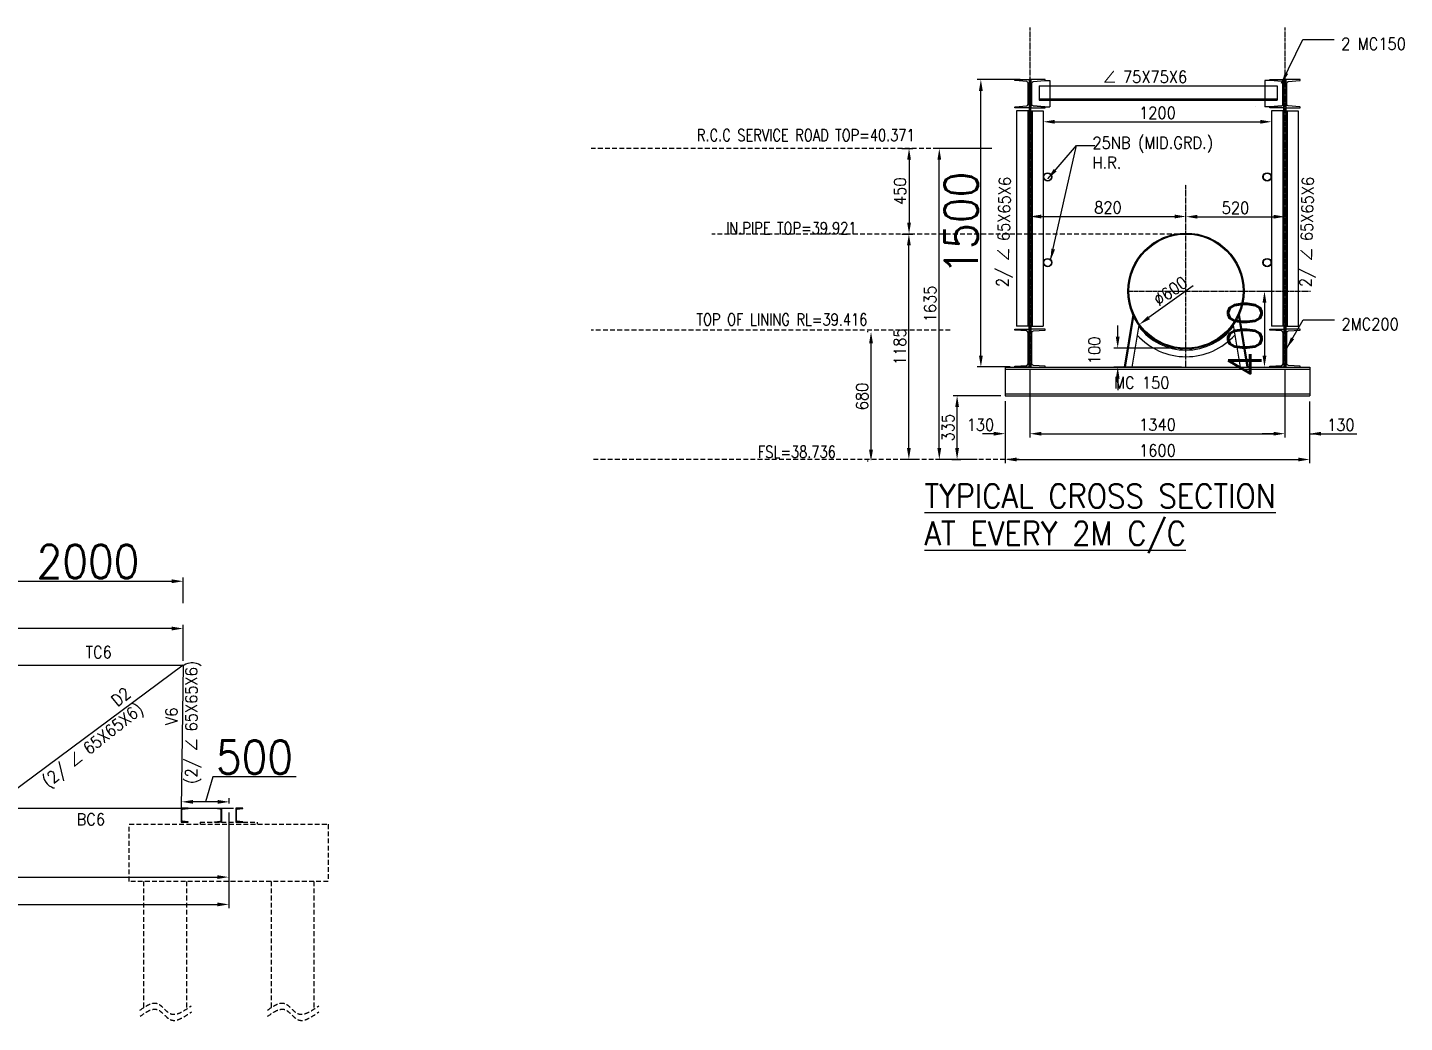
# Model space of a CAD drawing. Header units: millimetres. Extents: x 0 to 1124626, y -157535 to 82123.
# Drawn here: x 169482 to 183955, y 45463 to 55922 of the extents above; entities that cross this region are included whole.
import ezdxf

# ---------------------------------------------------------------- set-up
doc = ezdxf.new("R2010")
doc.units = ezdxf.units.MM
doc.header["$MEASUREMENT"] = 0
doc.linetypes.add('CENTER', pattern=[2, 1.25, -0.25, 0.25, -0.25])
doc.linetypes.add('HIDDEN', pattern=[0.375, 0.25, -0.125])
for name, color, linetype, lineweight in [('CN', 253, 'Continuous', 15), ('Dim', 6, 'Continuous', 13), ('HIDE', 251, 'HIDDEN', 13), ('PLATE', 190, 'Continuous', 20), ('STR', 112, 'Continuous', 18), ('STR. STEEL', 25, 'Continuous', 18), ('Text', 7, 'Continuous', 15), ('TITLE TEXT', 50, 'Continuous', 18)]:
    doc.layers.add(name, color=color, linetype=linetype, lineweight=lineweight)
doc.styles.add('style1', font='romans.shx', dxfattribs={"width": 0.9, "height": 300})
doc.dimstyles.new('2.0 DIM-1', dxfattribs={"dimscale": 40, "dimtxt": 125, "dimasz": 3, "dimexe": 1, "dimexo": 1.2, "dimgap": 0.8, "dimtad": 1, "dimdec": 0, "dimlfac": 0.5, "dimzin": 1, "dimdsep": 46, "dimtxsty": 'style1', "dimcen": 2, "dimclrd": 8, "dimclre": 8, "dimclrt": 7, "dimadec": 0, "dimazin": 0, "dimtfac": 1, "dimtdec": 0, "dimtofl": 0, "dimtmove": 1, "dimatfit": 3, "dimfxl": 1, "dimtolj": 1, "dimtzin": 0, "dimlwd": 9, "dimlwe": 9, "dimarcsym": 1})
doc.dimstyles.new('Copy of DIM-1', dxfattribs={"dimscale": 40, "dimtxt": 125, "dimasz": 3, "dimexe": 1, "dimexo": 1.2, "dimgap": 0.8, "dimtad": 1, "dimdec": 0, "dimzin": 1, "dimdsep": 46, "dimtxsty": 'style1', "dimcen": 2, "dimclrd": 8, "dimclre": 8, "dimclrt": 7, "dimadec": 0, "dimazin": 0, "dimtfac": 1, "dimtdec": 0, "dimtofl": 0, "dimtmove": 1, "dimatfit": 3, "dimfxl": 1, "dimtolj": 1, "dimtzin": 0, "dimlwd": 9, "dimlwe": 9, "dimarcsym": 1})

# ---------------------------------------------------------------- blocks, each defined once
blk = doc.blocks.new('*D164')
at = {"layer": 'DEFPOINTS', "color": 0, "ltscale": 20, "transparency": 16777216}
for p in [(149118, 49604), (149118, 49245), (171117, 49217)]:
    blk.add_point(p, dxfattribs=at)
at = {"layer": 'Dim', "color": 8, "lineweight": 9, "ltscale": 20, "transparency": 16777216}
for p, q in [((149118, 49293), (149118, 49644)), ((170997, 49604), (149238, 49604)), ((171117, 49265), (171117, 49644))]:
    blk.add_line(p, q, dxfattribs=at)
at = {"layer": 'Dim', "color": 8, "ltscale": 20, "transparency": 16777216}
for points in [[(149238, 49624), (149238, 49584), (149118, 49604)], [(170997, 49584), (170997, 49624), (171117, 49604)]]:
    blk.add_solid(points, dxfattribs=at)
at = {"layer": 'Dim', "color": 7, "ltscale": 20, "transparency": 16777216, "insert": (160117, 49902), "char_height": 350, "attachment_point": 5, "style": 'style1'}
blk.add_mtext('\\A1;2/ ISMC 150', dxfattribs=at)
blk = doc.blocks.new('*D165')
at = {"layer": 'DEFPOINTS', "color": 0, "ltscale": 20, "transparency": 16777216}
for p in [(148597, 47717), (171597, 47717), (171597, 46991)]:
    blk.add_point(p, dxfattribs=at)
at = {"layer": 'Dim', "color": 8, "lineweight": 9, "ltscale": 20, "transparency": 16777216}
for p, q in [((148597, 47669), (148597, 46951)), ((171597, 47669), (171597, 46951)), ((148717, 46991), (171477, 46991))]:
    blk.add_line(p, q, dxfattribs=at)
at = {"layer": 'Dim', "color": 8, "ltscale": 20, "transparency": 16777216}
for points in [[(148717, 47011), (148717, 46971), (148597, 46991)], [(171477, 46971), (171477, 47011), (171597, 46991)]]:
    blk.add_solid(points, dxfattribs=at)
at = {"layer": 'Dim', "color": 7, "ltscale": 20, "transparency": 16777216, "insert": (160097, 47289), "char_height": 350, "attachment_point": 5, "style": 'style1'}
blk.add_mtext('\\A1;2/ ISMC 200', dxfattribs=at)
blk = doc.blocks.new('*D175')
at = {"layer": 'DEFPOINTS', "color": 0, "ltscale": 20, "transparency": 16777216}
for p in [(171597, 47076), (148597, 46951), (171597, 46704)]:
    blk.add_point(p, dxfattribs=at)
at = {"layer": 'Dim', "color": 8, "lineweight": 9, "ltscale": 20, "transparency": 16777216}
for p, q in [((148597, 46903), (148597, 46664)), ((171597, 47028), (171597, 46664)), ((148717, 46704), (171477, 46704))]:
    blk.add_line(p, q, dxfattribs=at)
at = {"layer": 'Dim', "color": 8, "ltscale": 20, "transparency": 16777216}
for points in [[(148717, 46724), (148717, 46684), (148597, 46704)], [(171477, 46684), (171477, 46724), (171597, 46704)]]:
    blk.add_solid(points, dxfattribs=at)
at = {"layer": 'Dim', "color": 7, "ltscale": 20, "transparency": 16777216, "insert": (160097, 46911), "char_height": 350, "attachment_point": 5, "style": 'style1'}
blk.add_mtext('\\A1;23000', dxfattribs=at)
blk = doc.blocks.new('*D176')
at = {"layer": 'DEFPOINTS', "color": 0, "ltscale": 20, "transparency": 16777216}
for p in [(171117, 50101), (169117, 49821), (171117, 49821)]:
    blk.add_point(p, dxfattribs=at)
at = {"layer": 'Dim', "color": 8, "lineweight": 9, "ltscale": 20, "transparency": 16777216}
for p, q in [((169117, 49869), (169117, 50141)), ((169237, 50101), (170997, 50101)), ((171117, 49869), (171117, 50141))]:
    blk.add_line(p, q, dxfattribs=at)
at = {"layer": 'Dim', "color": 8, "ltscale": 20, "transparency": 16777216}
for points in [[(169237, 50121), (169237, 50081), (169117, 50101)], [(170997, 50081), (170997, 50121), (171117, 50101)]]:
    blk.add_solid(points, dxfattribs=at)
at = {"layer": 'Dim', "color": 7, "ltscale": 20, "transparency": 16777216, "insert": (170117, 50308), "char_height": 350, "attachment_point": 5, "style": 'style1'}
blk.add_mtext('\\A1;2000', dxfattribs=at)
blk = doc.blocks.new('*D178')
at = {"layer": 'DEFPOINTS', "color": 0, "ltscale": 20, "transparency": 16777216}
for p in [(171102, 47782), (171102, 47717), (171602, 47717)]:
    blk.add_point(p, dxfattribs=at)
at = {"layer": 'Dim', "color": 8, "lineweight": 9, "ltscale": 20, "transparency": 16777216}
for p, q in [((171431, 48045), (171352, 47782)), ((172305, 48045), (171431, 48045)), ((171102, 47765), (171102, 47822)), ((171482, 47782), (171222, 47782)), ((171602, 47765), (171602, 47822))]:
    blk.add_line(p, q, dxfattribs=at)
at = {"layer": 'Dim', "color": 8, "ltscale": 20, "transparency": 16777216}
for points in [[(171222, 47802), (171222, 47762), (171102, 47782)], [(171482, 47762), (171482, 47802), (171602, 47782)]]:
    blk.add_solid(points, dxfattribs=at)
at = {"layer": 'Dim', "color": 7, "ltscale": 20, "transparency": 16777216, "insert": (171868, 48252), "char_height": 350, "attachment_point": 5, "style": 'style1'}
blk.add_mtext('\\A1;500', dxfattribs=at)
blk = doc.blocks.new('*D301')
at = {"layer": 'DEFPOINTS', "color": 0, "ltscale": 20, "transparency": 16777216}
for p in [(182358, 53151), (182357, 52351), (182484, 52351)]:
    blk.add_point(p, dxfattribs=at)
at = {"layer": 'Dim', "color": 8, "lineweight": 9, "ltscale": 20, "transparency": 16777216}
for p, q in [((182406, 53151), (182524, 53151)), ((182484, 53031), (182484, 52471)), ((182405, 52351), (182524, 52351))]:
    blk.add_line(p, q, dxfattribs=at)
at = {"layer": 'Dim', "color": 8, "ltscale": 20, "transparency": 16777216}
for points in [[(182504, 53031), (182464, 53031), (182484, 53151)], [(182464, 52471), (182504, 52471), (182484, 52351)]]:
    blk.add_solid(points, dxfattribs=at)
at = {"layer": 'Dim', "color": 7, "ltscale": 20, "transparency": 16777216, "insert": (182277, 52651), "char_height": 350, "attachment_point": 5, "rotation": 90, "style": 'style1'}
blk.add_mtext('\\A1;400', dxfattribs=at)
blk = doc.blocks.new('*D302')
at = {"layer": 'DEFPOINTS', "color": 0, "ltscale": 20, "transparency": 16777216}
for p in [(179503, 55375), (179963, 55375), (179859, 52354)]:
    blk.add_point(p, dxfattribs=at)
at = {"layer": 'Dim', "color": 8, "lineweight": 9, "ltscale": 20, "transparency": 16777216}
for p, q in [((179915, 55375), (179463, 55375)), ((179503, 52474), (179503, 55255)), ((179811, 52354), (179463, 52354))]:
    blk.add_line(p, q, dxfattribs=at)
at = {"layer": 'Dim', "color": 8, "ltscale": 20, "transparency": 16777216}
for points in [[(179523, 55255), (179483, 55255), (179503, 55375)], [(179483, 52474), (179523, 52474), (179503, 52354)]]:
    blk.add_solid(points, dxfattribs=at)
at = {"layer": 'Dim', "color": 7, "ltscale": 20, "transparency": 16777216, "insert": (179296, 53865), "char_height": 350, "attachment_point": 5, "rotation": 90, "style": 'style1'}
blk.add_mtext('\\A1;1500', dxfattribs=at)
blk = doc.blocks.new('*D303')
at = {"layer": 'DEFPOINTS', "color": 0, "ltscale": 20, "transparency": 16777216}
for p in [(180019, 52374), (182699, 52374), (182699, 51652)]:
    blk.add_point(p, dxfattribs=at)
at = {"layer": 'Dim', "color": 8, "lineweight": 9, "ltscale": 20, "transparency": 16777216}
for p, q in [((180019, 52326), (180019, 51612)), ((182699, 52326), (182699, 51612)), ((180139, 51652), (182579, 51652))]:
    blk.add_line(p, q, dxfattribs=at)
at = {"layer": 'Dim', "color": 8, "ltscale": 20, "transparency": 16777216}
for points in [[(180139, 51672), (180139, 51632), (180019, 51652)], [(182579, 51632), (182579, 51672), (182699, 51652)]]:
    blk.add_solid(points, dxfattribs=at)
at = {"layer": 'Dim', "color": 7, "ltscale": 20, "transparency": 16777216, "insert": (181359, 51747), "char_height": 125, "attachment_point": 5, "style": 'style1'}
blk.add_mtext('\\A1;1340', dxfattribs=at)
blk = doc.blocks.new('*D304')
at = {"layer": 'DEFPOINTS', "color": 0, "ltscale": 20, "transparency": 16777216}
for p in [(180159, 55046), (182559, 55046), (182559, 54931)]:
    blk.add_point(p, dxfattribs=at)
at = {"layer": 'Dim', "color": 8, "lineweight": 9, "ltscale": 20, "transparency": 16777216}
for p, q in [((180159, 54998), (180159, 54891)), ((180279, 54931), (182439, 54931)), ((182559, 54998), (182559, 54891))]:
    blk.add_line(p, q, dxfattribs=at)
at = {"layer": 'Dim', "color": 8, "ltscale": 20, "transparency": 16777216}
for points in [[(180279, 54951), (180279, 54911), (180159, 54931)], [(182439, 54911), (182439, 54951), (182559, 54931)]]:
    blk.add_solid(points, dxfattribs=at)
at = {"layer": 'Dim', "color": 7, "ltscale": 20, "transparency": 16777216, "insert": (181359, 55026), "char_height": 125, "attachment_point": 5, "style": 'style1'}
blk.add_mtext('\\A1;1200', dxfattribs=at)
blk = doc.blocks.new('*D305')
at = {"layer": 'DEFPOINTS', "color": 0, "ltscale": 20, "transparency": 16777216}
for p in [(182147, 53500), (181171, 52802)]:
    blk.add_point(p, dxfattribs=at)
at = {"layer": 'Dim', "color": 8, "lineweight": 9, "ltscale": 20, "transparency": 16777216}
blk.add_line((181736, 53206), (181269, 52872), dxfattribs=at)
at = {"layer": 'Dim', "color": 8, "ltscale": 20, "transparency": 16777216}
blk.add_solid([(181257, 52888), (181280, 52856), (181171, 52802)], dxfattribs=at)
at = {"layer": 'Dim', "color": 7, "ltscale": 20, "transparency": 16777216, "insert": (181496, 53151), "char_height": 125, "attachment_point": 5, "rotation": 35.5557, "style": 'style1'}
blk.add_mtext('\\A1;∅600', dxfattribs=at)
blk = doc.blocks.new('*D306')
at = {"layer": 'DEFPOINTS', "color": 0, "ltscale": 20, "transparency": 16777216}
for p in [(178746, 53751), (178840, 53751), (178885, 51381)]:
    blk.add_point(p, dxfattribs=at)
at = {"layer": 'Dim', "color": 8, "lineweight": 9, "ltscale": 20, "transparency": 16777216}
for p, q in [((178792, 53751), (178706, 53751)), ((178746, 51501), (178746, 53631)), ((178837, 51381), (178706, 51381))]:
    blk.add_line(p, q, dxfattribs=at)
at = {"layer": 'Dim', "color": 8, "ltscale": 20, "transparency": 16777216}
for points in [[(178766, 53631), (178726, 53631), (178746, 53751)], [(178726, 51501), (178766, 51501), (178746, 51381)]]:
    blk.add_solid(points, dxfattribs=at)
at = {"layer": 'Dim', "color": 7, "ltscale": 20, "transparency": 16777216, "insert": (178652, 52566), "char_height": 125, "attachment_point": 5, "rotation": 90, "style": 'style1'}
blk.add_mtext('\\A1;1185', dxfattribs=at)
blk = doc.blocks.new('*D307')
at = {"layer": 'DEFPOINTS', "color": 0, "ltscale": 20, "transparency": 16777216}
for p in [(181659, 52551), (180941, 52351), (181659, 52351)]:
    blk.add_point(p, dxfattribs=at)
at = {"layer": 'Dim', "color": 8, "lineweight": 9, "ltscale": 20, "transparency": 16777216}
for p, q in [((180941, 52671), (180941, 52791)), ((181611, 52551), (180901, 52551)), ((181611, 52351), (180901, 52351)), ((180941, 52231), (180941, 52111))]:
    blk.add_line(p, q, dxfattribs=at)
at = {"layer": 'Dim', "color": 8, "ltscale": 20, "transparency": 16777216}
for points in [[(180921, 52671), (180961, 52671), (180941, 52551)], [(180961, 52231), (180921, 52231), (180941, 52351)]]:
    blk.add_solid(points, dxfattribs=at)
at = {"layer": 'Dim', "color": 7, "ltscale": 20, "transparency": 16777216, "insert": (180696, 52528), "char_height": 125, "attachment_point": 5, "rotation": 90, "style": 'style1'}
blk.add_mtext('\\A1;100', dxfattribs=at)
blk = doc.blocks.new('*D308')
at = {"layer": 'DEFPOINTS', "color": 0, "ltscale": 20, "transparency": 16777216}
for p in [(178348, 52723), (178365, 52723), (178365, 51363)]:
    blk.add_point(p, dxfattribs=at)
at = {"layer": 'Dim', "color": 8, "lineweight": 9, "ltscale": 20, "transparency": 16777216}
for p, q in [((178317, 52723), (178308, 52723)), ((178348, 51483), (178348, 52603)), ((178317, 51363), (178308, 51363))]:
    blk.add_line(p, q, dxfattribs=at)
at = {"layer": 'Dim', "color": 8, "ltscale": 20, "transparency": 16777216}
for points in [[(178368, 52603), (178328, 52603), (178348, 52723)], [(178328, 51483), (178368, 51483), (178348, 51363)]]:
    blk.add_solid(points, dxfattribs=at)
at = {"layer": 'Dim', "color": 7, "ltscale": 20, "transparency": 16777216, "insert": (178254, 52043), "char_height": 125, "attachment_point": 5, "rotation": 90, "style": 'style1'}
blk.add_mtext('\\A1;680', dxfattribs=at)
blk = doc.blocks.new('*D309')
at = {"layer": 'DEFPOINTS', "color": 0, "ltscale": 20, "transparency": 16777216}
for p in [(182699, 52042), (182959, 52038), (182959, 51652)]:
    blk.add_point(p, dxfattribs=at)
at = {"layer": 'Dim', "color": 8, "lineweight": 9, "ltscale": 20, "transparency": 16777216}
for p, q in [((182699, 51994), (182699, 51612)), ((182959, 51990), (182959, 51612)), ((182579, 51652), (182459, 51652)), ((182959, 51652), (183455, 51652)), ((183079, 51652), (183199, 51652))]:
    blk.add_line(p, q, dxfattribs=at)
at = {"layer": 'Dim', "color": 8, "ltscale": 20, "transparency": 16777216}
for points in [[(182579, 51632), (182579, 51672), (182699, 51652)], [(183079, 51672), (183079, 51632), (182959, 51652)]]:
    blk.add_solid(points, dxfattribs=at)
at = {"layer": 'Dim', "color": 7, "ltscale": 20, "transparency": 16777216, "insert": (183287, 51746), "char_height": 125, "attachment_point": 5, "style": 'style1'}
blk.add_mtext('\\A1;130', dxfattribs=at)
blk = doc.blocks.new('*D310')
at = {"layer": 'DEFPOINTS', "color": 0, "ltscale": 20, "transparency": 16777216}
for p in [(179759, 52042), (180019, 52042), (179759, 51652)]:
    blk.add_point(p, dxfattribs=at)
at = {"layer": 'Dim', "color": 8, "lineweight": 9, "ltscale": 20, "transparency": 16777216}
for p, q in [((179759, 51994), (179759, 51612)), ((180019, 51994), (180019, 51612)), ((179639, 51652), (179519, 51652)), ((180139, 51652), (180259, 51652))]:
    blk.add_line(p, q, dxfattribs=at)
at = {"layer": 'Dim', "color": 8, "ltscale": 20, "transparency": 16777216}
for points in [[(179639, 51632), (179639, 51672), (179759, 51652)], [(180139, 51672), (180139, 51632), (180019, 51652)]]:
    blk.add_solid(points, dxfattribs=at)
at = {"layer": 'Dim', "color": 7, "ltscale": 20, "transparency": 16777216, "insert": (179498, 51746), "char_height": 125, "attachment_point": 5, "style": 'style1'}
blk.add_mtext('\\A1;130', dxfattribs=at)
blk = doc.blocks.new('*D311')
at = {"layer": 'DEFPOINTS', "color": 0, "ltscale": 20, "transparency": 16777216}
for p in [(180019, 53937), (181659, 53937), (181659, 53935)]:
    blk.add_point(p, dxfattribs=at)
at = {"layer": 'Dim', "color": 8, "lineweight": 9, "ltscale": 20, "transparency": 16777216}
for p, q in [((180019, 53889), (180019, 53895)), ((180139, 53935), (181539, 53935)), ((181659, 53889), (181659, 53895))]:
    blk.add_line(p, q, dxfattribs=at)
at = {"layer": 'Dim', "color": 8, "ltscale": 20, "transparency": 16777216}
for points in [[(180139, 53955), (180139, 53915), (180019, 53935)], [(181539, 53915), (181539, 53955), (181659, 53935)]]:
    blk.add_solid(points, dxfattribs=at)
at = {"layer": 'Dim', "color": 7, "ltscale": 20, "transparency": 16777216, "insert": (180839, 54030), "char_height": 125, "attachment_point": 5, "style": 'style1'}
blk.add_mtext('\\A1;820', dxfattribs=at)
blk = doc.blocks.new('*D312')
at = {"layer": 'DEFPOINTS', "color": 0, "ltscale": 20, "transparency": 16777216}
for p in [(181659, 53889), (182699, 53933), (182699, 53889)]:
    blk.add_point(p, dxfattribs=at)
at = {"layer": 'Dim', "color": 8, "lineweight": 9, "ltscale": 20, "transparency": 16777216}
for p, q in [((181659, 53937), (181659, 53973)), ((181779, 53933), (182579, 53933)), ((182699, 53937), (182699, 53973))]:
    blk.add_line(p, q, dxfattribs=at)
at = {"layer": 'Dim', "color": 8, "ltscale": 20, "transparency": 16777216}
for points in [[(181779, 53953), (181779, 53913), (181659, 53933)], [(182579, 53913), (182579, 53953), (182699, 53933)]]:
    blk.add_solid(points, dxfattribs=at)
at = {"layer": 'Dim', "color": 7, "ltscale": 20, "transparency": 16777216, "insert": (182179, 54027), "char_height": 125, "attachment_point": 5, "style": 'style1'}
blk.add_mtext('\\A1;520', dxfattribs=at)
blk = doc.blocks.new('*D313')
at = {"layer": 'DEFPOINTS', "color": 0, "ltscale": 20, "transparency": 16777216}
for p in [(179066, 54651), (179666, 54651), (179511, 51381)]:
    blk.add_point(p, dxfattribs=at)
at = {"layer": 'Dim', "color": 8, "lineweight": 9, "ltscale": 20, "transparency": 16777216}
for p, q in [((179618, 54651), (179026, 54651)), ((179066, 51501), (179066, 54531)), ((179463, 51381), (179026, 51381))]:
    blk.add_line(p, q, dxfattribs=at)
at = {"layer": 'Dim', "color": 8, "ltscale": 20, "transparency": 16777216}
for points in [[(179086, 54531), (179046, 54531), (179066, 54651)], [(179046, 51501), (179086, 51501), (179066, 51381)]]:
    blk.add_solid(points, dxfattribs=at)
at = {"layer": 'Dim', "color": 7, "ltscale": 20, "transparency": 16777216, "insert": (178971, 53016), "char_height": 125, "attachment_point": 5, "rotation": 90, "style": 'style1'}
blk.add_mtext('\\A1;1635', dxfattribs=at)
blk = doc.blocks.new('*D314')
at = {"layer": 'DEFPOINTS', "color": 0, "ltscale": 20, "transparency": 16777216}
for p in [(179759, 51842), (182959, 51842), (182959, 51381)]:
    blk.add_point(p, dxfattribs=at)
at = {"layer": 'Dim', "color": 8, "lineweight": 9, "ltscale": 20, "transparency": 16777216}
for p, q in [((179759, 51794), (179759, 51341)), ((182959, 51794), (182959, 51341)), ((179879, 51381), (182839, 51381))]:
    blk.add_line(p, q, dxfattribs=at)
at = {"layer": 'Dim', "color": 8, "ltscale": 20, "transparency": 16777216}
for points in [[(179879, 51401), (179879, 51361), (179759, 51381)], [(182839, 51361), (182839, 51401), (182959, 51381)]]:
    blk.add_solid(points, dxfattribs=at)
at = {"layer": 'Dim', "color": 7, "ltscale": 20, "transparency": 16777216, "insert": (181359, 51475), "char_height": 125, "attachment_point": 5, "style": 'style1'}
blk.add_mtext('\\A1;1600', dxfattribs=at)
blk = doc.blocks.new('*D315')
at = {"layer": 'DEFPOINTS', "color": 0, "ltscale": 20, "transparency": 16777216}
for p in [(178623, 54651), (178623, 53751), (178748, 53751)]:
    blk.add_point(p, dxfattribs=at)
at = {"layer": 'Dim', "color": 8, "lineweight": 9, "ltscale": 20, "transparency": 16777216}
for p, q in [((178671, 54651), (178788, 54651)), ((178748, 54531), (178748, 53871)), ((178671, 53751), (178788, 53751))]:
    blk.add_line(p, q, dxfattribs=at)
at = {"layer": 'Dim', "color": 8, "ltscale": 20, "transparency": 16777216}
for points in [[(178768, 54531), (178728, 54531), (178748, 54651)], [(178728, 53871), (178768, 53871), (178748, 53751)]]:
    blk.add_solid(points, dxfattribs=at)
at = {"layer": 'Dim', "color": 7, "ltscale": 20, "transparency": 16777216, "insert": (178653, 54201), "char_height": 125, "attachment_point": 5, "rotation": 90, "style": 'style1'}
blk.add_mtext('\\A1;450', dxfattribs=at)
blk = doc.blocks.new('*D316')
at = {"layer": 'DEFPOINTS', "color": 0, "ltscale": 20, "transparency": 16777216}
for p in [(179253, 52051), (179759, 52051), (179150, 51381)]:
    blk.add_point(p, dxfattribs=at)
at = {"layer": 'Dim', "color": 8, "lineweight": 9, "ltscale": 20, "transparency": 16777216}
for p, q in [((179711, 52051), (179213, 52051)), ((179253, 51501), (179253, 51931)), ((179198, 51381), (179293, 51381))]:
    blk.add_line(p, q, dxfattribs=at)
at = {"layer": 'Dim', "color": 8, "ltscale": 20, "transparency": 16777216}
for points in [[(179273, 51931), (179233, 51931), (179253, 52051)], [(179233, 51501), (179273, 51501), (179253, 51381)]]:
    blk.add_solid(points, dxfattribs=at)
at = {"layer": 'Dim', "color": 7, "ltscale": 20, "transparency": 16777216, "insert": (179158, 51716), "char_height": 125, "attachment_point": 5, "rotation": 90, "style": 'style1'}
blk.add_mtext('\\A1;335', dxfattribs=at)

msp = doc.modelspace()

# ---------------------------------------------------------------- linework, layer by layer
at = {"layer": 'CN', "linetype": 'CENTER', "ltscale": 20}
for p, q in [((180019.061, 55921.6343), (180019.061, 52350.9407)), ((182699.061, 55921.6343), (182699.061, 52350.9407)), ((181659.061, 52350.9407), (181659.061, 54272.3788)), ((181039.061, 53150.9407), (182967.6779, 53150.9407))]:
    msp.add_line(p, q, dxfattribs=at)
at = {"layer": 'CN', "linetype": 'Continuous', "ltscale": 5}
msp.add_line((149117.2254, 49217.2755), (171117.2254, 49217.2755), dxfattribs=at)
at = {"layer": 'CN', "ltscale": 20}
for p, q in [((171117.2254, 49217.2755), (169096.5285, 47716.9185)), ((171117.2254, 49217.2755), (171096.5285, 47716.9185)), ((153096.5285, 47716.9185), (171596.5285, 47716.9185))]:
    msp.add_line(p, q, dxfattribs=at)
at = {"layer": 'Dim', "linetype": 'HIDDEN', "ltscale": 200}
for p, q in [((179502.5699, 54650.9407), (175407.8773, 54650.9407)), ((181659.061, 53750.9407), (176675.9029, 53750.9407)), ((179181.2787, 52740.9407), (175407.8773, 52740.9407)), ((179906.1094, 51380.9407), (175407.8773, 51380.9407))]:
    msp.add_line(p, q, dxfattribs=at)
at = {"layer": 'Dim', "ltscale": 20}
for p, q in [((181101.249, 52904.0687), (181009.061, 52350.9407)), ((181108.6913, 52887.8948), (181019.1989, 52350.9407)), ((182209.4307, 52887.8948), (182298.923, 52350.9407)), ((182216.873, 52904.0687), (182309.061, 52350.9407)), ((181064.8146, 52685.4627), (181009.061, 52350.9407)), ((181164.0806, 52794.4376), (181090.1645, 52350.9407)), ((182154.0413, 52794.4376), (182227.9575, 52350.9407)), ((182253.3073, 52685.4627), (182309.061, 52350.9407)), ((171546.5285, 47716.9185), (171646.5285, 47716.9185))]:
    msp.add_line(p, q, dxfattribs=at)
for points in [[(180009.061, 55075.9407), (179859.061, 55075.9407), (179859.061, 55081.7441, -0.383864035), (179863.3593, 55086.5178), (179985.0289, 55097.2037, 0.383864035), (179998.461, 55112.1215), (179998.461, 55338.7599, 0.383864035), (179985.0289, 55353.6778), (179863.3593, 55364.3637, -0.383864035), (179859.061, 55369.1374), (179859.061, 55374.9407), (180009.061, 55374.9407)], [(180029.061, 55075.9407), (180179.061, 55075.9407), (180179.061, 55081.7441, 0.383864035), (180174.7627, 55086.5178), (180053.0931, 55097.2037, -0.383864035), (180039.661, 55112.1215), (180039.661, 55338.7599, -0.383864035), (180053.0931, 55353.6778), (180174.7627, 55364.3637, 0.383864035), (180179.061, 55369.1374), (180179.061, 55374.9407), (180029.061, 55374.9407)], [(182689.061, 55075.9407), (182539.061, 55075.9407), (182539.061, 55081.7441, -0.383864035), (182543.3593, 55086.5178), (182665.0289, 55097.2037, 0.383864035), (182678.461, 55112.1215), (182678.461, 55338.7599, 0.383864035), (182665.0289, 55353.6778), (182543.3593, 55364.3637, -0.383864035), (182539.061, 55369.1374), (182539.061, 55374.9407), (182689.061, 55374.9407)], [(182709.061, 55075.9407), (182859.061, 55075.9407), (182859.061, 55081.7441, 0.383864035), (182854.7627, 55086.5178), (182733.0931, 55097.2037, -0.383864035), (182719.661, 55112.1215), (182719.661, 55338.7599, -0.383864035), (182733.0931, 55353.6778), (182854.7627, 55364.3637, 0.383864035), (182859.061, 55369.1374), (182859.061, 55374.9407), (182709.061, 55374.9407)], [(180009.061, 52350.9407), (179859.061, 52350.9407), (179859.061, 52357.2891, -0.383864035), (179863.3593, 52362.0628), (179982.9425, 52369.3763, 0.383864035), (179999.061, 52387.2777), (179999.061, 52714.6037, 0.383864035), (179982.9425, 52732.5051), (179863.3593, 52739.8186, -0.383864035), (179859.061, 52744.5923), (179859.061, 52750.9407), (180009.061, 52750.9407)], [(180029.061, 52350.9407), (180179.061, 52350.9407), (180179.061, 52357.2891, 0.383864035), (180174.7627, 52362.0628), (180055.1795, 52369.3763, -0.383864035), (180039.061, 52387.2777), (180039.061, 52714.6037, -0.383864035), (180055.1795, 52732.5051), (180174.7627, 52739.8186, 0.383864035), (180179.061, 52744.5923), (180179.061, 52750.9407), (180029.061, 52750.9407)], [(182689.061, 52350.9407), (182539.061, 52350.9407), (182539.061, 52357.2891, -0.383864035), (182543.3593, 52362.0628), (182662.9425, 52369.3763, 0.383864035), (182679.061, 52387.2777), (182679.061, 52714.6037, 0.383864035), (182662.9425, 52732.5051), (182543.3593, 52739.8186, -0.383864035), (182539.061, 52744.5923), (182539.061, 52750.9407), (182689.061, 52750.9407)], [(182709.061, 52350.9407), (182859.061, 52350.9407), (182859.061, 52357.2891, 0.383864035), (182854.7627, 52362.0628), (182735.1795, 52369.3763, -0.383864035), (182719.061, 52387.2777), (182719.061, 52714.6037, -0.383864035), (182735.1795, 52732.5051), (182854.7627, 52739.8186, 0.383864035), (182859.061, 52744.5923), (182859.061, 52750.9407), (182709.061, 52750.9407)]]:
    msp.add_lwpolyline(points, format="xyb", close=True, dxfattribs=at)
for centre, radius in [((180204.627, 54350.9407), 44), ((180204.627, 54350.9407), 40), ((182512.3049, 54350.9407), 44), ((182512.3049, 54350.9407), 40), ((181659.061, 53150.9407), 610), ((181659.061, 53150.9407), 600), ((180204.627, 53450.9407), 44), ((180204.627, 53450.9407), 40), ((182512.3049, 53450.9407), 44), ((182512.3049, 53450.9407), 40)]:
    msp.add_circle(centre, radius, dxfattribs=at)
for radius, start, end in [(690, 222.02687976, 317.97312024), (620, 216.67258726, 323.32741274)]:
    msp.add_arc((181659.061, 53150.9407), radius, start, end, dxfattribs=at)
at = {"layer": 'HIDE', "linetype": 'HIDDEN', "ltscale": 200}
for p, q in [((171296.5285, 47566.9185), (171896.5285, 47566.9185)), ((171296.5285, 47566.9185), (171296.5285, 47546.1508)), ((171896.5285, 47566.9185), (171896.5285, 47546.1508)), ((170701.5285, 46946.1508), (170701.5285, 45615.4184)), ((171151.5285, 46946.1508), (171151.5285, 45615.4184)), ((172041.5285, 46946.1508), (172041.5285, 45615.4184)), ((172491.5285, 46946.1508), (172491.5285, 45615.4184))]:
    msp.add_line(p, q, dxfattribs=at)
msp.add_lwpolyline([(172641.5285, 47546.1508), (172641.5285, 46946.1508), (170551.5285, 46946.1508), (170551.5285, 47546.1508)], close=True, dxfattribs=at)
for points in [[(170663.4516, 45591.5505), (170845.8745, 45662.2068), (170979.3935, 45557.7213), (171203.3538, 45637.8108)], [(170665.0155, 45527.4914), (170847.4384, 45598.1478), (170980.9574, 45493.6623), (171204.9177, 45573.7517)], [(172003.4516, 45591.5505), (172185.8745, 45662.2068), (172319.3935, 45557.7213), (172543.3538, 45637.8108)], [(172005.0155, 45527.4914), (172187.4384, 45598.1478), (172320.9574, 45493.6623), (172544.9177, 45573.7517)]]:
    msp.add_spline(points, degree=3, dxfattribs=at)
at = {"layer": 'PLATE', "ltscale": 20}
for p, q in [((180053.0931, 55353.6778), (180174.7627, 55364.3637)), ((180174.7627, 55364.3637), (180229.4917, 55364.3637)), ((180229.4917, 55364.3637), (180229.4917, 55086.5178)), ((182543.3593, 55364.3637), (182488.6302, 55364.3637)), ((182488.6302, 55364.3637), (182488.6302, 55086.5178)), ((182665.0289, 55353.6778), (182543.3593, 55364.3637)), ((180053.0931, 55097.2037), (180174.7627, 55086.5178)), ((180174.7627, 55086.5178), (180229.4917, 55086.5178)), ((182389.3713, 55086.5178), (182389.0819, 55086.5178)), ((182543.3593, 55086.5178), (182488.6302, 55086.5178)), ((182665.0289, 55097.2037), (182543.3593, 55086.5178))]:
    msp.add_line(p, q, dxfattribs=at)
for points in [[(180009.061, 54845.9407), (180029.061, 54845.9407), (180029.061, 55374.9407), (180009.061, 55374.9407)], [(182709.061, 54870.9407), (182689.061, 54870.9407), (182689.061, 55374.9407), (182709.061, 55374.9407)], [(180009.061, 52980.9407), (180029.061, 52980.9407), (180029.061, 52350.9407), (180009.061, 52350.9407)], [(182709.061, 52980.9407), (182689.061, 52980.9407), (182689.061, 52350.9407), (182709.061, 52350.9407)]]:
    msp.add_lwpolyline(points, close=True, dxfattribs=at)
at = {"layer": 'STR', "ltscale": 20}
for p, q in [((179759.061, 52350.9407), (182959.061, 52350.9407)), ((179759.061, 52350.9407), (179759.061, 52050.9407)), ((179759.061, 52332.1407), (182959.061, 52332.1407)), ((182959.061, 52350.9407), (182959.061, 52050.9407)), ((179759.061, 52069.7407), (182959.061, 52069.7407)), ((179759.061, 52050.9407), (182959.061, 52050.9407))]:
    msp.add_line(p, q, dxfattribs=at)
at = {"layer": 'STR. STEEL', "ltscale": 20}
for p, q in [((180114.8397, 55308.8283), (182615.9085, 55308.8283)), ((180114.8397, 55308.8283), (180114.8397, 55158.8283)), ((182615.9085, 55308.8283), (182615.9085, 55158.8283)), ((180114.8397, 55170.8283), (182615.9085, 55170.8283)), ((180114.8397, 55158.8283), (182615.9085, 55158.8283)), ((180009.061, 55045.9407), (179879.061, 55045.9407)), ((179879.061, 55045.9407), (179879.061, 52780.9407)), ((179997.061, 55045.9407), (179997.061, 52780.9407)), ((180009.061, 55045.9407), (180009.061, 52720.9417)), ((180029.061, 55045.9407), (180029.061, 52720.9417)), ((180029.061, 55045.9407), (180159.061, 55045.9407)), ((180041.061, 55045.9407), (180041.061, 52780.9407)), ((180159.061, 55045.9407), (180159.061, 52780.9407)), ((182559.061, 55045.9407), (182559.061, 52780.9407)), ((182689.061, 55045.9407), (182559.061, 55045.9407)), ((182677.061, 55045.9407), (182677.061, 52780.9407)), ((182689.061, 55045.9407), (182689.061, 52720.9417)), ((182709.061, 55045.9407), (182709.061, 52720.9417)), ((182709.061, 55045.9407), (182839.061, 55045.9407)), ((182721.061, 55045.9407), (182721.061, 52780.9407)), ((182839.061, 55045.9407), (182839.061, 52780.9407)), ((180009.061, 52780.9407), (179879.061, 52780.9407)), ((180029.061, 52780.9407), (180159.061, 52780.9407)), ((182689.061, 52780.9407), (182559.061, 52780.9407)), ((182709.061, 52780.9407), (182839.061, 52780.9407))]:
    msp.add_line(p, q, dxfattribs=at)
for points in [[(171096.5285, 47566.9185), (171171.5285, 47566.9185), (171171.5285, 47570.1156, 0.383864035), (171169.3793, 47572.5025), (171111.1832, 47578.6192, -0.383864035), (171102.2285, 47588.5644), (171102.2285, 47695.2726, -0.383864035), (171111.1832, 47705.2178), (171169.3793, 47711.3344, 0.383864035), (171171.5285, 47713.7213), (171171.5285, 47716.9185), (171096.5285, 47716.9185)], [(171521.5285, 47566.9185), (171446.5285, 47566.9185), (171446.5285, 47570.1156, -0.383864035), (171448.6776, 47572.5025), (171506.8738, 47578.6192, 0.383864035), (171515.8285, 47588.5644), (171515.8285, 47695.2726, 0.383864035), (171506.8738, 47705.2178), (171448.6776, 47711.3344, -0.383864035), (171446.5285, 47713.7213), (171446.5285, 47716.9185), (171521.5285, 47716.9185)], [(171671.5285, 47566.9185), (171746.5285, 47566.9185), (171746.5285, 47570.1156, 0.383864035), (171744.3793, 47572.5025), (171686.1832, 47578.6192, -0.383864035), (171677.2285, 47588.5644), (171677.2285, 47695.2726, -0.383864035), (171686.1832, 47705.2178), (171744.3793, 47711.3344, 0.383864035), (171746.5285, 47713.7213), (171746.5285, 47716.9185), (171671.5285, 47716.9185)]]:
    msp.add_lwpolyline(points, format="xyb", close=True, dxfattribs=at)

# ---------------------------------------------------------------- texts
at = {"layer": 'Text', "ltscale": 20, "style": 'style1', "width": 0.8}
for s, p in [('R.C.C SERVICE ROAD TOP=40.371', (176518.7221, 54727.9008)), ('IN.PIPE TOP=39.921', (176824.2523, 53750.9407)), ('TOP OF LINING RL=39.416', (176513.8678, 52789.5106)), ('FSL=38.736', (177159.6188, 51398.6531))]:
    msp.add_text(s, height=125, dxfattribs=at).set_placement(p)
at = {"layer": 'Text', "ltscale": 20, "char_height": 125, "style": 'style1'}
for s, insert, width, attachment_point in [('2 MC150', (183290.103, 55813.3425), 3613.508763, 1), ('∠ 75X75X6', (180792.2034, 55465.8223), 3613.508763, 1), ('25NB (MID.GRD.)\\PH.R.', (180676.076, 54772.0565), 1873.527558, 1), ('2MC200', (183293.2241, 52866.9759), 3613.508763, 1), ('MC 150', (180901.7903, 52250.8501), 1213.170065, 1), ('TC6', (170367.6691, 49418.1664), 111.984005, 3), ('BC6', (170296.7709, 47660.2593), 111.984005, 3)]:
    msp.add_mtext(s, dxfattribs=dict(at, insert=insert, width=width, attachment_point=attachment_point))
for s, insert, width, attachment_point, rotation in [('2/ ∠ 65X65X6', (179693.4472, 54353.5857), 2626.169683, 3, 88.7021262), ('2/ ∠ 65X65X6', (182879.2924, 54353.5857), 2626.169683, 3, 88.7021262), ('\\pxi10.7408;V6\\P\\pi5.79088;(2/ ∠ 65X65X6)', (171307.729, 47247.569), 2273.07458, 7, 90), ('\\pxi10.5624;D2\\P\\pi5.59088;(2/ ∠ 65X65X6)', (170501.0652, 48995.9702), 2822.717504, 3, 38.66547802)]:
    msp.add_mtext(s, dxfattribs=dict(at, insert=insert, width=width, attachment_point=attachment_point, rotation=rotation))
at = {"layer": 'TITLE TEXT', "color": 1, "ltscale": 20, "char_height": 250, "width": 4706.261719, "attachment_point": 1, "style": 'style1'}
for s, insert in [('{\\LTYPICAL CROSS SECTION}', (178910.5772, 51122.2509)), ('{\\LAT EVERY 2M C/C}', (178910.5772, 50729.2085))]:
    msp.add_mtext(s, dxfattribs=dict(at, insert=insert))

# ---------------------------------------------------------------- dimensions: what is measured, and where the dimension line sits
at = {"layer": 'Dim', "ltscale": 20}
for base, p1, p2, angle, text, picture, middle in [((179502.5699, 55374.9407), (179859.061, 52354.1149), (179962.886, 55374.9407), 90, '1500', '*D302', (179295.5699, 53864.5278)), ((149117.6059, 49603.842), (171117.2254, 49217.2755), (149117.6059, 49244.8597), 180, '2/ ISMC 150', '*D164', (160117.4157, 49901.842))]:
    dim = msp.add_linear_dim(base=base, p1=p1, p2=p2, angle=angle, text=text, dimstyle='Copy of DIM-1', override={"dimtxt": 125}, dxfattribs=at)
    dim.commit()
    dim.dimension.update_dxf_attribs({"geometry": picture, "text_midpoint": middle})
for base, p1, p2, picture, middle in [((182559.061, 54931.2887), (180159.061, 55045.9407), (182559.061, 55045.9407), '*D304', (181359.061, 55025.7887)), ((181659.061, 53935.3594), (180019.061, 53937.4765), (181659.061, 53937.4765), '*D311', (180839.061, 54029.8594)), ((182699.061, 53932.6854), (181659.061, 53889.4765), (182699.061, 53889.4765), '*D312', (182179.061, 54027.1854)), ((182699.061, 51652.1298), (180019.061, 52373.5208), (182699.061, 52373.5208), '*D303', (181359.061, 51746.6298)), ((182959.061, 51380.9407), (179759.061, 51841.55), (182959.061, 51841.55), '*D314', (181359.061, 51475.4407))]:
    dim = msp.add_linear_dim(base=base, p1=p1, p2=p2, dimstyle='2.0 DIM-1', dxfattribs=at)
    dim.commit()
    dim.dimension.update_dxf_attribs({"geometry": picture, "text_midpoint": middle})
for base, p1, p2, picture, middle in [((178747.5751, 53750.9407), (178622.6054, 54650.9407), (178622.6054, 53750.9407), '*D315', (178653.0751, 54200.9407)), ((179065.7533, 54650.9407), (179510.7435, 51380.9407), (179666.0558, 54650.9407), '*D313', (178971.2533, 53015.9407)), ((178746.4087, 53750.9407), (178885.2161, 51380.9407), (178839.9699, 53750.9407), '*D306', (178651.9087, 52565.9407)), ((178348.3539, 52722.5187), (178365.1922, 51362.5187), (178365.1922, 52722.5187), '*D308', (178253.8539, 52042.5187)), ((180940.8335, 52350.9407), (181659.061, 52550.9407), (181659.061, 52350.9407), '*D307', (180695.8335, 52528.0908)), ((179252.6048, 52050.9407), (179149.8725, 51380.9407), (179759.061, 52050.9407), '*D316', (179158.1048, 51715.9407))]:
    dim = msp.add_linear_dim(base=base, p1=p1, p2=p2, angle=90, dimstyle='2.0 DIM-1', dxfattribs=at)
    dim.commit()
    dim.dimension.update_dxf_attribs({"geometry": picture, "text_midpoint": middle})
dim = msp.add_diameter_dim_2p(p1=(182147.1913, 53499.8373), p2=(181170.9307, 52802.0442), dimstyle='2.0 DIM-1', dxfattribs=at)
dim.commit()
dim.dimension.update_dxf_attribs({"geometry": '*D305', "text_midpoint": (181551.2946, 53073.9135), "dimtype": 163})
dim = msp.add_linear_dim(base=(182484.2053, 52350.9407), p1=(182358.0513, 53150.9407), p2=(182356.9471, 52350.9407), angle=90, text='400', dimstyle='Copy of DIM-1', override={"dimtxt": 125}, dxfattribs=at)
dim.commit()
dim.dimension.update_dxf_attribs({"geometry": '*D301', "text_midpoint": (182484.2053, 52650.9407), "dimtype": 160})
dim = msp.add_linear_dim(base=(179759.061, 51651.555), p1=(180019.061, 52041.55), p2=(179759.061, 52041.55), angle=180, dimstyle='2.0 DIM-1', dxfattribs=at)
dim.commit()
dim.dimension.update_dxf_attribs({"geometry": '*D310', "text_midpoint": (179498.4259, 51651.555), "dimtype": 160})
dim = msp.add_linear_dim(base=(182959.061, 51651.555), p1=(182699.061, 52041.55), p2=(182959.061, 52037.5525), dimstyle='2.0 DIM-1', dxfattribs=at)
dim.commit()
dim.dimension.update_dxf_attribs({"geometry": '*D309', "text_midpoint": (183286.5818, 51593.6), "dimtype": 160})
for base, p1, p2, picture, middle in [((171117.2254, 50100.7295), (169117.2254, 49821.2156), (171117.2254, 49821.2156), '*D176', (170117.2254, 50307.7295)), ((171102.2285, 47782.1497), (171602.2285, 47716.9185), (171102.2285, 47716.9185), '*D178', (171463.1285, 48252.1497)), ((171596.5285, 46704.3808), (148596.5285, 46951.2307), (171596.5285, 47075.5841), '*D175', (160096.5285, 46911.3808))]:
    dim = msp.add_linear_dim(base=base, p1=p1, p2=p2, dimstyle='Copy of DIM-1', override={"dimtxt": 125}, dxfattribs=at)
    dim.commit()
    dim.dimension.update_dxf_attribs({"geometry": picture, "text_midpoint": middle})
dim = msp.add_linear_dim(base=(171596.5285, 46991.2307), p1=(148596.5285, 47716.9185), p2=(171596.5285, 47716.9185), text='2/ ISMC 200', dimstyle='Copy of DIM-1', override={"dimtxt": 125}, dxfattribs=at)
dim.commit()
dim.dimension.update_dxf_attribs({"geometry": '*D165', "text_midpoint": (160096.5285, 47289.2307)})

# ---------------------------------------------------------------- leaders
for points in [[(182663.5105, 55335.1644), (182888.3588, 55794.8192), (183217.0442, 55794.8192)], [(180205.5977, 54330.7611), (180507.1373, 54682.3008), (180699.5361, 54682.3008)], [(180236.3495, 53475.3063), (180507.1373, 54682.3008)], [(182719.061, 52550.9407), (182891.4799, 52848.4527), (183220.1653, 52848.4527)]]:
    msp.add_leader(points, dimstyle='Copy of DIM-1', override={"dimtxt": 125, "dimgap": 0.8, "dimtad": 0}, dxfattribs=at)

doc.saveas('drawing.dxf')
